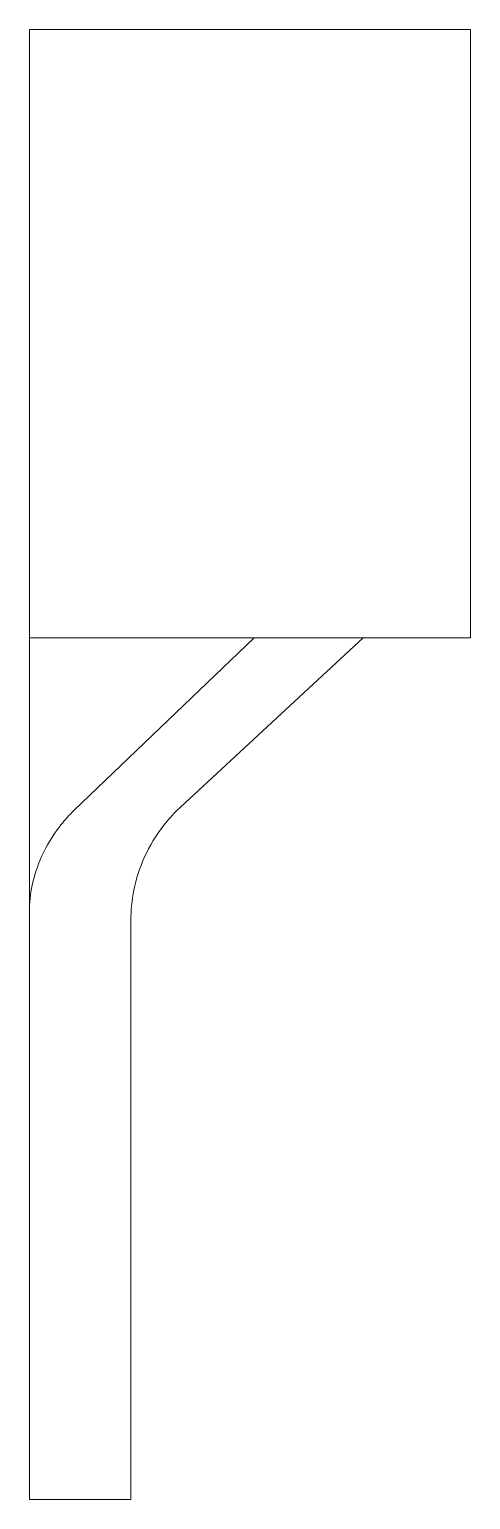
# Model space of a CAD drawing. Header units: millimetres. Extents: x 0 to 35, y 0 to 116.
import ezdxf

# ---------------------------------------------------------------- set-up
doc = ezdxf.new("R2010")
doc.units = ezdxf.units.MM
doc.layers.add('Visible (ISO)', color=7, linetype='Continuous', lineweight=13)

# ---------------------------------------------------------------- blocks, each defined once
blk = doc.blocks.new('Cos 400-2')
at = {"layer": 'Visible (ISO)'}
for p, q in [((329.39, 158.76), (364.19, 158.76)), ((329.39, 110.76), (329.39, 158.76)), ((364.19, 110.76), (364.19, 158.76)), ((347.13, 110.76), (329.39, 110.76)), ((329.39, 93.76), (329.39, 110.76)), ((347.13, 110.76), (332.89, 97.12)), ((355.72, 110.76), (341.31, 97.4)), ((354.33, 110.76), (347.13, 110.76)), ((355.72, 110.76), (354.33, 110.76)), ((364.19, 110.76), (355.72, 110.76)), ((329.39, 89.12), (329.39, 55.01)), ((337.39, 55.01), (337.39, 88.41)), ((329.39, 42.76), (329.39, 55.01)), ((337.39, 55.01), (337.39, 42.76)), ((329.39, 42.76), (337.39, 42.76))]:
    blk.add_line(p, q, dxfattribs=at)
blk.add_arc((349.64, 88.41), 12.25, 168.5363, 180, dxfattribs=at)
for points in [[(331.87, 95.99), (332.18, 96.39), (332.52, 96.77), (332.89, 97.12)], [(329.39, 89.12), (329.39, 89.84), (329.46, 90.55), (329.61, 91.25)]]:
    blk.add_open_spline(points, degree=3, dxfattribs=at)
for points, knots in [([(341.31, 97.4), (341.23, 97.32), (341.15, 97.25), (340.68, 96.79), (340.32, 96.39), (340, 95.97)], [-2.4514317, -2.4514317, -2.4514317, -2.4514317, -2.3971528, -2.3971528, -2.1314654, -2.1314654, -2.1314654, -2.1314654]), ([(329.61, 91.25), (329.81, 92.16), (330.12, 93.04), (330.9, 94.62), (331.36, 95.34), (331.87, 95.99)], [0, 0, 0, 0, 0.2791546, 0.2791546, 0.5391436, 0.5391436, 0.5391436, 0.5391436]), ([(337.63, 90.85), (337.81, 91.74), (338.09, 92.6), (338.87, 94.35), (339.4, 95.21), (340, 95.97)], [0, 0, 0, 0, 0.2728917, 0.2728917, 0.5892267, 0.5892267, 0.5892267, 0.5892267]), ([(329.39, 93.76), (329.39, 93.75), (329.39, 93.65), (329.39, 93.24), (329.39, 92.94), (329.39, 92.55), (329.39, 92.26), (329.39, 91.93), (329.39, 91.23), (329.39, 90.86), (329.39, 90.27), (329.39, 90.04), (329.39, 89.82), (329.39, 89.63), (329.39, 89.45), (329.39, 89.23), (329.39, 89.17), (329.39, 89.12)], [0, 0, 0, 0, 0.521399, 0.521399, 1.065468, 1.065468, 1.065468, 1.469082, 1.469082, 1.872692, 1.872692, 2.153605, 2.153605, 2.153605, 2.399424, 2.399424, 2.477564, 2.477564, 2.477564, 2.477564]), ([(329.39, 89.12), (329.39, 89.12), (329.39, 89.12), (329.39, 89.12), (329.39, 89.12), (329.39, 89.13), (329.39, 89.13), (329.39, 89.14), (329.39, 89.15), (329.39, 89.76), (329.39, 90.59), (329.39, 92.75), (329.39, 93.74), (329.39, 93.76)], [0, 0, 0, 0, 0.000148, 0.000148, 0.000444, 0.000444, 0.005174, 0.005174, 0.016031, 0.016031, 0.942645, 0.942645, 2.473631, 2.473631, 2.473631, 2.473631])]:
    blk.add_open_spline(points, degree=3, knots=knots, dxfattribs=at)

msp = doc.modelspace()

# ---------------------------------------------------------------- block references
msp.add_blockref('Cos 400-2', (-329.39, -42.76))

doc.saveas('drawing.dxf')
